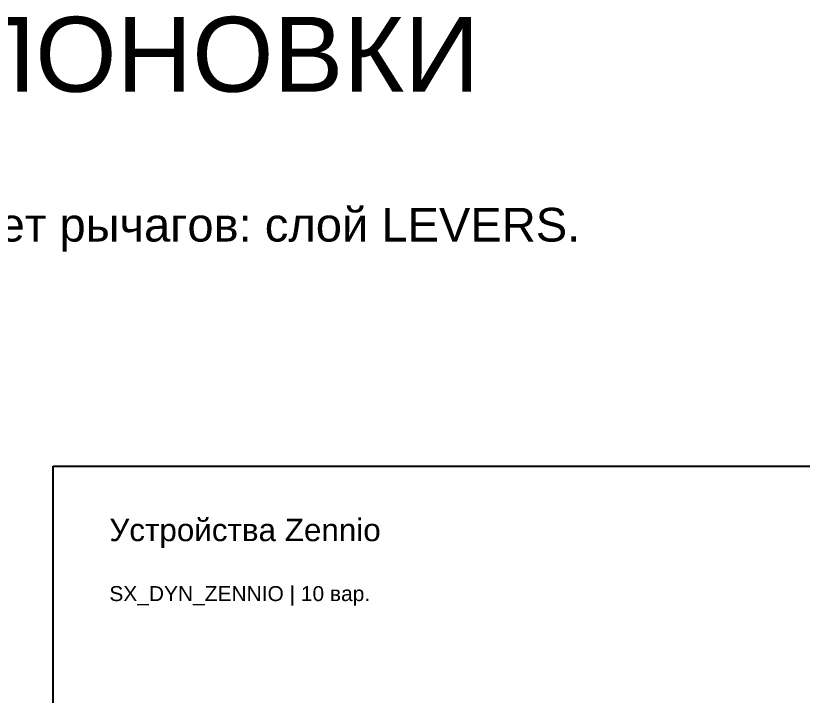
# Model space of a CAD drawing. Header units: millimetres. Extents: x 27500 to 33280, y -10980 to 420.
# Drawn here: x 27920 to 28130, y 238.9 to 420.3 of the extents above; entities that cross this region are included whole.
import ezdxf

# ---------------------------------------------------------------- set-up
doc = ezdxf.new("R2010")
doc.units = ezdxf.units.MM
doc.styles.add('SX_DYNAMIC_ARIAL', font='arial.ttf')

msp = doc.modelspace()

# ---------------------------------------------------------------- linework, layer by layer
at = {"color": 8}
msp.add_lwpolyline([(27930, 300), (28340, 300), (28340, 40), (27930, 40)], close=True, dxfattribs=at)

# ---------------------------------------------------------------- texts
at = {"color": 7, "style": 'SX_DYNAMIC_ARIAL'}
for s, height, p in [('ДИНАМИЧЕСКИЕ БЛОКИ КОМПОНОВКИ', 20, (27500, 400)), ('Выбор модели: синяя ручка таблицы блоков. Атрибуты: EATTEDIT. Цвет рычагов: слой LEVERS.', 9, (27500, 360)), ('Устройства Zennio', 6, (27945, 280)), ('SX_DYN_ZENNIO | 10 вар.', 4, (27945, 264))]:
    msp.add_text(s, height=height, dxfattribs=at).set_placement(p)

doc.saveas('drawing.dxf')
